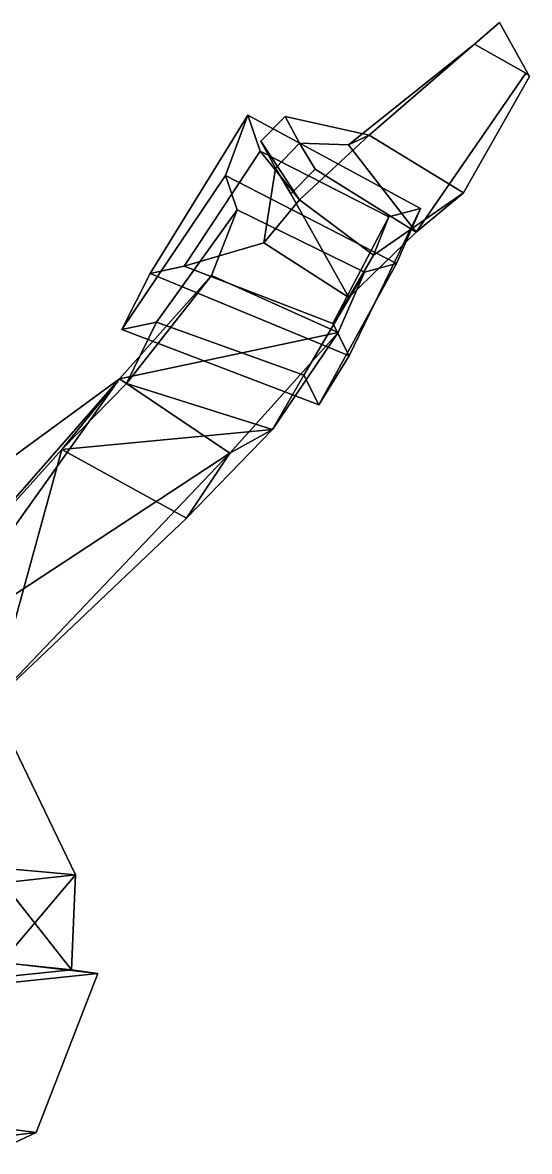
# Model space of a CAD drawing. Extents: x -192 to 280, y -153 to 314.
# Drawn here: x 119.4 to 279.6, y -42.3 to 314.2 of the extents above; entities that cross this region are included whole.
import ezdxf

# ---------------------------------------------------------------- set-up
doc = ezdxf.new("R2010")
doc.units = 0

msp = doc.modelspace()

# ---------------------------------------------------------------- linework, layer by layer
for points in [[(262.271423, 307.321411, 158.731842), (270.175323, 314.155273, 139.940399), (228.957901, 278.582886, 97.437225), (222.447617, 275.49585, 138.677795)], [(279.614105, 297.142242, 130.090485), (258.782898, 260.440002, 87.398895), (228.957901, 278.582886, 97.437225), (270.175323, 314.155273, 139.940399)], [(278.455353, 298.145081, 153.434677), (279.614105, 297.142242, 130.090485), (270.175323, 314.155273, 139.940399), (262.271423, 307.321411, 158.731842)], [(278.455353, 298.145081, 153.434677), (262.271423, 307.321411, 158.731842), (222.447617, 275.49585, 138.677795), (243.837891, 247.92981, 121.203758)], [(278.455353, 298.145081, 153.434677), (243.837891, 247.92981, 121.203758), (258.782898, 260.440002, 87.398895), (279.614105, 297.142242, 130.090485)], [(150.845535, 217.183838, 107.484169), (159.752228, 234.908844, 134.012573), (190.587189, 284.951233, 90.763519), (183.596237, 265.913788, 65.501564)], [(159.752228, 234.908844, 134.012573), (170.460175, 237.215302, 129.266922), (194.475616, 273.551666, 97.105591), (190.587189, 284.951233, 90.763519)], [(245.148117, 255.430817, 94.763672), (237.636658, 238.041138, 67.593987), (183.596237, 265.913788, 65.501564), (190.587189, 284.951233, 90.763519)], [(245.148117, 255.430817, 94.763672), (190.587189, 284.951233, 90.763519), (194.475616, 273.551666, 97.105591), (235.154037, 252.762268, 99.532906)], [(206.965012, 276.075226, 156.204193), (202.415863, 284.50473, 150.077316), (194.706482, 276.677704, 143.238815), (199.332657, 268.227051, 149.268539)], [(202.415863, 284.50473, 150.077316), (228.957901, 278.582886, 97.437225), (206.904465, 258.165314, 83.018631), (194.706482, 276.677704, 143.238815)], [(206.965012, 276.075226, 156.204193), (222.447617, 275.49585, 138.677795), (228.957901, 278.582886, 97.437225), (202.415863, 284.50473, 150.077316)], [(258.782898, 260.440002, 87.398895), (230.296158, 240.711975, 79.302414), (206.904465, 258.165314, 83.018631), (228.957901, 278.582886, 97.437225)], [(199.332657, 268.227051, 149.268539), (194.706482, 276.677704, 143.238815), (206.904465, 258.165314, 83.018631), (195.720551, 244.594635, 113.56044)], [(211.931, 267.907684, 161.614456), (206.965012, 276.075226, 156.204193), (199.332657, 268.227051, 149.268539), (204.206116, 260.055786, 154.746979)], [(211.931, 267.907684, 161.614456), (243.837891, 247.92981, 121.203758), (222.447617, 275.49585, 138.677795), (206.965012, 276.075226, 156.204193)], [(195.720551, 244.594635, 113.56044), (206.904465, 258.165314, 83.018631), (194.475616, 273.551666, 97.105591), (170.460175, 237.215302, 129.266922)], [(230.296158, 240.711975, 79.302414), (235.154037, 252.762268, 99.532906), (194.475616, 273.551666, 97.105591), (206.904465, 258.165314, 83.018631)], [(204.206116, 260.055786, 154.746979), (199.332657, 268.227051, 149.268539), (195.720551, 244.594635, 113.56044), (222.526016, 227.358826, 105.939308)], [(211.931, 267.907684, 161.614456), (204.206116, 260.055786, 154.746979), (222.526016, 227.358826, 105.939308), (243.837891, 247.92981, 121.203758)], [(150.845535, 217.183838, 107.484169), (183.596237, 265.913788, 65.501564), (187.23555, 255.016235, 71.587776), (161.757095, 219.498108, 102.672066)], [(237.636658, 238.041138, 67.593987), (227.50795, 235.299072, 72.45224), (187.23555, 255.016235, 71.587776), (183.596237, 265.913788, 65.501564)], [(243.837891, 247.92981, 121.203758), (222.526016, 227.358826, 105.939308), (230.296158, 240.711975, 79.302414), (258.782898, 260.440002, 87.398895)], [(179.146179, 234.306274, 43.07629), (152.265686, 200.175964, 73.66819), (161.757095, 219.498108, 102.672066), (187.23555, 255.016235, 71.587776)], [(227.50795, 235.299072, 72.45224), (219.169281, 216.253967, 42.918541), (179.146179, 234.306274, 43.07629), (187.23555, 255.016235, 71.587776)], [(213.072296, 193.469025, 104.37027), (237.636658, 238.041138, 67.593987), (245.148117, 255.430817, 94.763672), (222.695831, 208.929626, 133.284149)], [(222.695831, 208.929626, 133.284149), (245.148117, 255.430817, 94.763672), (235.154037, 252.762268, 99.532906), (217.519531, 219.071777, 128.158798)], [(222.526016, 227.358826, 105.939308), (217.519531, 219.071777, 128.158798), (235.154037, 252.762268, 99.532906), (230.296158, 240.711975, 79.302414)], [(222.526016, 227.358826, 105.939308), (195.720551, 244.594635, 113.56044), (170.460175, 237.215302, 129.266922), (217.519531, 219.071777, 128.158798)], [(222.695831, 208.929626, 133.284149), (217.519531, 219.071777, 128.158798), (170.460175, 237.215302, 129.266922), (159.752228, 234.908844, 134.012573)], [(198.442856, 185.637878, 69.340469), (219.169281, 216.253967, 42.918541), (227.50795, 235.299072, 72.45224), (208.267044, 202.855804, 99.631004)], [(213.072296, 193.469025, 104.37027), (208.267044, 202.855804, 99.631004), (227.50795, 235.299072, 72.45224), (237.636658, 238.041138, 67.593987)], [(152.265686, 200.175964, 73.66819), (179.146179, 234.306274, 43.07629), (150.111572, 201.679993, 12.952171)], [(219.169281, 216.253967, 42.918541), (150.111572, 201.679993, 12.952171), (179.146179, 234.306274, 43.07629)], [(213.072296, 193.469025, 104.37027), (222.695831, 208.929626, 133.284149), (159.752228, 234.908844, 134.012573), (150.845535, 217.183838, 107.484169)], [(213.072296, 193.469025, 104.37027), (150.845535, 217.183838, 107.484169), (161.757095, 219.498108, 102.672066), (208.267044, 202.855804, 99.631004)], [(152.265686, 200.175964, 73.66819), (198.442856, 185.637878, 69.340469), (208.267044, 202.855804, 99.631004), (161.757095, 219.498108, 102.672066)], [(219.169281, 216.253967, 42.918541), (184.96347, 178.218719, 6.134624), (150.111572, 201.679993, 12.952171)], [(198.442856, 185.637878, 69.340469), (184.96347, 178.218719, 6.134624), (219.169281, 216.253967, 42.918541)], [(79.749451, 121.292603, 45.786476), (150.111572, 201.679993, 12.952171), (62.160046, 137.380371, -3.197066)], [(87.979668, 114.634338, -30.773895), (62.160046, 137.380371, -3.197066), (150.111572, 201.679993, 12.952171)], [(79.749451, 121.292603, 45.786476), (131.895386, 179.284851, 55.557926), (150.111572, 201.679993, 12.952171)], [(87.979668, 114.634338, -30.773895), (150.111572, 201.679993, 12.952171), (184.96347, 178.218719, 6.134624)], [(152.265686, 200.175964, 73.66819), (150.111572, 201.679993, 12.952171), (131.895386, 179.284851, 55.557926)], [(198.442856, 185.637878, 69.340469), (152.265686, 200.175964, 73.66819), (131.895386, 179.284851, 55.557926)], [(198.442856, 185.637878, 69.340469), (131.895386, 179.284851, 55.557926), (171.252411, 157.666687, 42.366447)], [(198.442856, 185.637878, 69.340469), (171.252411, 157.666687, 42.366447), (184.96347, 178.218719, 6.134624)], [(109.823318, 99.453125, 10.834489), (131.895386, 179.284851, 55.557926), (79.749451, 121.292603, 45.786476)], [(171.252411, 157.666687, 42.366447), (131.895386, 179.284851, 55.557926), (109.823318, 99.453125, 10.834489)], [(109.823318, 99.453125, 10.834489), (87.979668, 114.634338, -30.773895), (184.96347, 178.218719, 6.134624)], [(171.252411, 157.666687, 42.366447), (109.823318, 99.453125, 10.834489), (184.96347, 178.218719, 6.134624)], [(109.298325, 42.035934, 91.10984), (136.124771, 45.045227, 2.121271), (109.823318, 99.453125, 10.834489)], [(136.124771, 45.045227, 2.121271), (109.298325, 47.44986, -68.986511), (109.823318, 99.453125, 10.834489)], [(134.900742, 14.965363, 3.677866), (108.30555, 17.75174, -78.718971), (109.298325, 47.44986, -68.986511)], [(134.900742, 14.965363, 3.677866), (109.298325, 47.44986, -68.986511), (136.124771, 45.045227, 2.121271)], [(108.30555, 12.325623, 81.738014), (136.124771, 45.045227, 2.121271), (109.298325, 42.035934, 91.10984)], [(108.30555, 12.325623, 81.738014), (134.900742, 14.965363, 3.677866), (136.124771, 45.045227, 2.121271)], [(123.771126, -36.378769, 5.490432), (99.198692, -33.18248, -89.027412), (114.958038, 17.068436, -90.801384), (143.216354, 13.872162, 3.716458)], [(114.958038, 17.068436, -90.801384), (108.30555, 17.75174, -78.718971), (134.900742, 14.965363, 3.677866), (143.216354, 13.872162, 3.716458)], [(143.216354, 13.872162, 3.716458), (134.900742, 14.965363, 3.677866), (108.30555, 12.325623, 81.738014), (114.958038, 10.93692, 90.515007)], [(114.958038, 10.93692, 90.515007), (99.198692, -39.314011, 92.288979), (123.771126, -36.378769, 5.490432), (143.216354, 13.872162, 3.716458)], [(123.771126, -36.378769, 5.490432), (116.540169, -39.694839, 5.607497), (93.41391, -36.908455, -76.789345), (99.198692, -33.18248, -89.027412)], [(99.198692, -39.314011, 92.288979), (93.41391, -42.334579, 83.667648), (116.540169, -39.694839, 5.607497), (123.771126, -36.378769, 5.490432)]]:
    msp.add_3dface(points)

doc.saveas('drawing.dxf')
